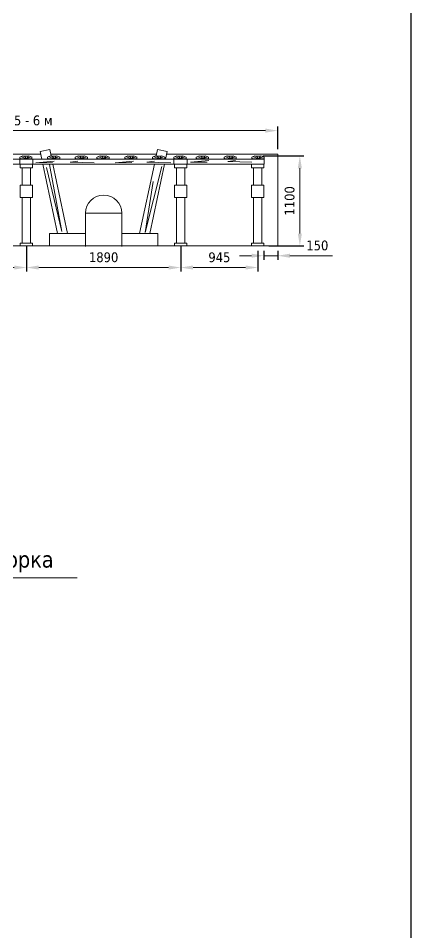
# Model space of a CAD drawing. Header units: millimetres. Extents: x 2161 to 3506, y -1213 to -250.
# Drawn here: x 2424 to 2472.1, y -587.4 to -475.3 of the extents above; entities that cross this region are included whole.
import ezdxf

# ---------------------------------------------------------------- set-up
doc = ezdxf.new("R2010")
doc.units = ezdxf.units.MM
doc.styles.add('стиль', font='TAHOMA.TTF')
doc.dimstyles.new('Копия DIN', dxfattribs={"dimtxt": 2, "dimasz": 2.5, "dimexe": 0.5, "dimexo": 0.625, "dimtad": 0, "dimdec": 0, "dimlfac": 100, "dimzin": 4, "dimdsep": 46, "dimtxsty": 'стиль', "dimcen": 2.5, "dimclre": 256, "dimclrt": 256, "dimadec": 0, "dimazin": 2, "dimtfac": 1, "dimtdec": 0, "dimtmove": 0, "dimatfit": 3, "dimfxl": 0, "dimtvp": 1, "dimtolj": 1, "dimtzin": 0, "dimlwd": 0, "dimarcsym": 0})

# ---------------------------------------------------------------- blocks, each defined once
blk = doc.blocks.new('*D477')
at = {"linetype": 'ByBlock', "lineweight": -2}
for p, q in [((2454.11, -503.81), (2454.11, -504.91)), ((2455.81, -503.81), (2455.81, -504.91))]:
    blk.add_line(p, q, dxfattribs=at)
at = {"color": 0, "linetype": 'ByBlock', "lineweight": 0}
for p, q in [((2452.61, -504.41), (2451.11, -504.41)), ((2454.11, -504.41), (2455.81, -504.41)), ((2457.31, -504.41), (2462.51, -504.41))]:
    blk.add_line(p, q, dxfattribs=at)
at = {"color": 0, "lineweight": -2}
for points in [[(2452.61, -504.16), (2452.61, -504.66), (2454.11, -504.41)], [(2457.31, -504.16), (2457.31, -504.66), (2455.81, -504.41)]]:
    blk.add_solid(points, dxfattribs=at)
at = {"layer": 'Defpoints', "color": 0, "lineweight": -2}
for p in [(2454.11, -503.19), (2455.81, -503.19), (2455.81, -504.41)]:
    blk.add_point(p, dxfattribs=at)
at = {"lineweight": 15, "insert": (2460.66, -503.16), "char_height": 1.2, "attachment_point": 5, "style": 'стиль'}
blk.add_mtext('\\A1;150', dxfattribs=at)
blk = doc.blocks.new('*D410')
at = {"linetype": 'ByBlock', "lineweight": -2}
for p, q in [((2415.58, -503.81), (2415.58, -506.36)), ((2425.03, -503.81), (2425.03, -506.36))]:
    blk.add_line(p, q, dxfattribs=at)
at = {"color": 0, "linetype": 'ByBlock', "lineweight": 0}
blk.add_line((2417.08, -505.86), (2423.53, -505.86), dxfattribs=at)
at = {"color": 0, "lineweight": -2}
for points in [[(2417.08, -505.61), (2417.08, -506.11), (2415.58, -505.86)], [(2423.53, -505.61), (2423.53, -506.11), (2425.03, -505.86)]]:
    blk.add_solid(points, dxfattribs=at)
at = {"layer": 'Defpoints', "color": 0, "lineweight": -2}
for p in [(2415.58, -503.18), (2425.03, -503.18), (2425.03, -505.86)]:
    blk.add_point(p, dxfattribs=at)
at = {"lineweight": 15, "insert": (2420.31, -504.61), "char_height": 1.2, "attachment_point": 5, "style": 'стиль'}
blk.add_mtext('\\A1;945', dxfattribs=at)
blk = doc.blocks.new('*D411')
at = {"linetype": 'ByBlock', "lineweight": -2}
for p, q in [((2425.03, -503.28), (2425.03, -506.36)), ((2443.93, -503.28), (2443.93, -506.36))]:
    blk.add_line(p, q, dxfattribs=at)
at = {"color": 0, "linetype": 'ByBlock', "lineweight": 0}
blk.add_line((2426.53, -505.86), (2442.43, -505.86), dxfattribs=at)
at = {"color": 0, "lineweight": -2}
for points in [[(2426.53, -505.61), (2426.53, -506.11), (2425.03, -505.86)], [(2442.43, -505.61), (2442.43, -506.11), (2443.93, -505.86)]]:
    blk.add_solid(points, dxfattribs=at)
at = {"layer": 'Defpoints', "color": 0, "lineweight": -2}
for p in [(2425.03, -502.65), (2443.93, -502.65), (2443.93, -505.86)]:
    blk.add_point(p, dxfattribs=at)
at = {"lineweight": 15, "insert": (2434.48, -504.61), "char_height": 1.2, "attachment_point": 5, "style": 'стиль'}
blk.add_mtext('\\A1;1890', dxfattribs=at)
blk = doc.blocks.new('*D412')
at = {"linetype": 'ByBlock', "lineweight": -2}
for p, q in [((2443.93, -503.81), (2443.93, -506.36)), ((2453.38, -503.81), (2453.38, -506.36))]:
    blk.add_line(p, q, dxfattribs=at)
at = {"color": 0, "linetype": 'ByBlock', "lineweight": 0}
blk.add_line((2445.43, -505.86), (2451.88, -505.86), dxfattribs=at)
at = {"color": 0, "lineweight": -2}
for points in [[(2445.43, -505.61), (2445.43, -506.11), (2443.93, -505.86)], [(2451.88, -505.61), (2451.88, -506.11), (2453.38, -505.86)]]:
    blk.add_solid(points, dxfattribs=at)
at = {"layer": 'Defpoints', "color": 0, "lineweight": -2}
for p in [(2443.93, -503.18), (2453.38, -503.18), (2453.38, -505.86)]:
    blk.add_point(p, dxfattribs=at)
at = {"lineweight": 15, "insert": (2448.66, -504.61), "char_height": 1.2, "attachment_point": 5, "style": 'стиль'}
blk.add_mtext('\\A1;945', dxfattribs=at)
blk = doc.blocks.new('*D478')
at = {"linetype": 'ByBlock', "lineweight": -2}
for p, q in [((2453.98, -492.19), (2459.02, -492.19)), ((2454.73, -503.19), (2459.02, -503.19))]:
    blk.add_line(p, q, dxfattribs=at)
at = {"color": 0, "linetype": 'ByBlock', "lineweight": 0}
blk.add_line((2458.52, -501.69), (2458.52, -493.69), dxfattribs=at)
at = {"color": 0, "lineweight": -2}
for points in [[(2458.27, -493.69), (2458.77, -493.69), (2458.52, -492.19)], [(2458.27, -501.69), (2458.77, -501.69), (2458.52, -503.19)]]:
    blk.add_solid(points, dxfattribs=at)
at = {"layer": 'Defpoints', "color": 0, "lineweight": -2}
for p in [(2453.36, -492.19), (2458.52, -492.19), (2454.11, -503.19)]:
    blk.add_point(p, dxfattribs=at)
at = {"lineweight": 0, "insert": (2457.27, -497.69), "char_height": 1.2, "attachment_point": 5, "rotation": 90, "style": 'стиль'}
blk.add_mtext('\\A1;1100', dxfattribs=at)
blk = doc.blocks.new('з0.15')
at = {"color": 7, "lineweight": 15}
for p, q in [((4546.21, -853.81), (4546.93, -853.81)), ((4545.83, -854.21), (4545.83, -853.94)), ((4547.33, -854.21), (4547.33, -853.96))]:
    blk.add_line(p, q, dxfattribs=at)
for points in [[(4546.86, -853.89), (4546.64, -854.16), (4546.41, -853.84)], [(4547.19, -853.91), (4546.62, -854.17), (4545.91, -854.1)], [(4546.03, -853.92), (4546.63, -854.17), (4547.29, -854.1)]]:
    blk.add_lwpolyline(points, dxfattribs=at)
for centre, radius, start, end in [((4546.45, -855.05), 1.27, 101.1482, 119.1422), ((4546.7, -855.03), 1.25, 59.5062, 79.1879)]:
    blk.add_arc(centre, radius, start, end, dxfattribs=at)
blk = doc.blocks.new('*D479')
at = {"linetype": 'ByBlock', "lineweight": -2}
for p, q in [((2395.91, -491.35), (2395.91, -488.58)), ((2455.81, -491.35), (2455.81, -488.58))]:
    blk.add_line(p, q, dxfattribs=at)
at = {"color": 0, "linetype": 'ByBlock', "lineweight": 0}
blk.add_line((2454.31, -489.08), (2397.41, -489.08), dxfattribs=at)
at = {"color": 0, "lineweight": -2}
for points in [[(2397.41, -488.83), (2397.41, -489.33), (2395.91, -489.08)], [(2454.31, -488.83), (2454.31, -489.33), (2455.81, -489.08)]]:
    blk.add_solid(points, dxfattribs=at)
at = {"layer": 'Defpoints', "color": 0, "lineweight": -2}
for p in [(2395.91, -489.08), (2395.91, -491.98), (2455.81, -491.98)]:
    blk.add_point(p, dxfattribs=at)
at = {"lineweight": 0, "insert": (2425.86, -487.84), "char_height": 1.2, "attachment_point": 5, "style": 'стиль'}
blk.add_mtext('\\A1;5 - 6 м', dxfattribs=at)

msp = doc.modelspace()

# ---------------------------------------------------------------- linework, layer by layer
at = {"linetype": 'ByBlock', "lineweight": -2}
msp.add_line((2472.102, -250.239), (2472.102, -699.433), dxfattribs=at)
at = {"color": 7, "lineweight": 0}
for p, q in [((2427.876, -491.379), (2426.702, -491.629)), ((2426.702, -491.629), (2426.906, -492.59)), ((2428.048, -492.19), (2427.876, -491.379)), ((2441.085, -491.379), (2440.913, -492.19)), ((2442.259, -491.629), (2441.085, -491.379)), ((2442.055, -492.59), (2442.259, -491.629)), ((2455.809, -503.19), (2455.809, -491.977)), ((2427.034, -493.19), (2428.841, -501.69)), ((2430.068, -501.69), (2428.261, -493.19)), ((2440.701, -493.19), (2438.894, -501.69)), ((2440.121, -501.69), (2441.927, -493.19))]:
    msp.add_line(p, q, dxfattribs=at)
at = {"color": 7, "lineweight": 15}
for p, q in [((2395.909, -491.977), (2426.776, -491.977)), ((2396.659, -492.59), (2453.359, -492.59)), ((2428.003, -491.977), (2440.959, -491.977)), ((2442.185, -491.977), (2455.809, -491.977)), ((2424.509, -493.65), (2424.509, -495.771)), ((2425.509, -493.65), (2425.509, -495.771)), ((2443.409, -493.65), (2443.409, -495.771)), ((2444.409, -493.65), (2444.409, -495.771)), ((2452.859, -493.65), (2452.859, -495.771)), ((2453.859, -493.65), (2453.859, -495.771)), ((2424.509, -497.266), (2424.509, -502.857)), ((2425.509, -497.266), (2425.509, -502.857)), ((2443.409, -497.266), (2443.409, -502.857)), ((2444.409, -497.266), (2444.409, -502.857)), ((2452.859, -497.266), (2452.859, -502.857)), ((2453.859, -497.266), (2453.859, -502.857)), ((2432.251, -503.277), (2432.251, -499.205)), ((2432.251, -499.205), (2436.711, -499.205)), ((2436.711, -503.277), (2436.711, -499.205)), ((2427.841, -503.19), (2427.841, -501.69)), ((2432.251, -501.69), (2427.841, -501.69)), ((2441.121, -501.69), (2436.711, -501.69)), ((2441.121, -503.19), (2441.121, -501.69)), ((2395.212, -503.19), (2455.809, -503.19)), ((2434.481, -503.19), (2427.841, -503.19)), ((2441.121, -503.19), (2434.481, -503.19))]:
    msp.add_line(p, q, dxfattribs=at)
for points in [[(2414.745, -492.59), (2414.745, -493.19), (2425.804, -493.19), (2425.804, -492.59), (2414.745, -492.59)], [(2424.207, -492.59), (2424.207, -493.19), (2444.716, -493.19), (2444.717, -492.59), (2424.207, -492.59)], [(2428.407, -492.804), (2426.154, -493.019), (2428.206, -493.004)], [(2433.34, -493.019), (2430.383, -492.961), (2431.331, -492.818)], [(2438.147, -492.804), (2435.894, -493.019), (2437.946, -493.004)], [(2442.728, -493.019), (2439.77, -492.961), (2440.718, -492.818)], [(2443.078, -492.59), (2443.078, -493.19), (2454.138, -493.19), (2454.138, -492.59), (2443.078, -492.59)], [(2447.377, -492.725), (2445.123, -492.941), (2447.176, -492.926)], [(2452.646, -492.941), (2449.688, -492.883), (2450.636, -492.74)], [(2424.259, -493.194), (2424.259, -493.65), (2425.759, -493.65), (2425.759, -493.194), (2424.259, -493.194)], [(2427.478, -493.58), (2429.356, -501.44), (2427.859, -493.251)], [(2441.608, -493.479), (2439.554, -501.567), (2440.568, -495.33)], [(2443.159, -493.194), (2443.159, -493.65), (2444.659, -493.65), (2444.659, -493.194), (2443.159, -493.194)], [(2452.609, -493.194), (2452.609, -493.65), (2454.109, -493.65), (2454.109, -493.194), (2452.609, -493.194)], [(2424.259, -495.771), (2424.258, -497.266), (2425.759, -497.266), (2425.759, -495.771), (2424.259, -495.771)], [(2443.159, -495.771), (2443.158, -497.266), (2444.659, -497.266), (2444.659, -495.771), (2443.159, -495.771)], [(2452.609, -495.771), (2452.608, -497.266), (2454.109, -497.266), (2454.109, -495.771), (2452.609, -495.771)]]:
    msp.add_lwpolyline(points, dxfattribs=at)
at = {"color": 7, "lineweight": 15, "ltscale": 0.4}
for points in [[(2424.259, -502.857), (2424.259, -503.19), (2425.759, -503.19), (2425.759, -502.857), (2424.259, -502.857)], [(2443.159, -502.857), (2443.159, -503.19), (2444.659, -503.19), (2444.659, -502.857), (2443.159, -502.857)], [(2452.609, -502.857), (2452.609, -503.19), (2454.109, -503.19), (2454.109, -502.857), (2452.609, -502.857)]]:
    msp.add_lwpolyline(points, dxfattribs=at)
at = {"color": 7, "lineweight": 15}
msp.add_arc((2434.481, -499.205), 2.23, 0, 180, dxfattribs=at)

# ---------------------------------------------------------------- block references
for p in [(-2121.626, 361.616), (-2118.226, 361.616), (-2114.826, 361.616), (-2112.163, 361.616), (-2108.763, 361.616), (-2105.363, 361.616), (-2102.755, 361.616), (-2099.995, 361.616), (-2096.595, 361.616), (-2093.195, 361.616)]:
    msp.add_blockref('з0.15', p, dxfattribs=at)

# ---------------------------------------------------------------- texts
at = {"color": 7, "insert": (2387.063, -540.628), "char_height": 2, "width": 79.3281, "attachment_point": 1, "style": 'стиль'}
msp.add_mtext('{\\W9.8982;    }распорка', dxfattribs=at)

# ---------------------------------------------------------------- dimensions: what is measured, and where the dimension line sits
at = {"color": 7, "lineweight": 0}
dim = msp.add_linear_dim(base=(2395.909, -489.083), p1=(2455.809, -491.977), p2=(2395.909, -491.977), text='5 - 6 м', dimstyle='Копия DIN', override={"dimtxt": 1.2, "dimasz": 1.5}, dxfattribs=at)
dim.commit()
dim.dimension.update_dxf_attribs({"geometry": '*D479', "text_midpoint": (2425.859, -489.083), "dimtype": 160})
dim = msp.add_linear_dim(base=(2458.524, -492.19), p1=(2454.109, -503.19), p2=(2453.359, -492.19), angle=90, dimstyle='Копия DIN', override={"dimtxt": 1.2, "dimasz": 1.5}, dxfattribs=at)
dim.commit()
dim.dimension.update_dxf_attribs({"geometry": '*D478', "text_midpoint": (2457.275, -497.69)})
at = {"color": 7, "lineweight": 15}
for base, p1, p2, picture, middle in [((2443.931, -505.863), (2425.031, -502.652), (2443.931, -502.652), '*D411', (2434.481, -504.608)), ((2425.031, -505.863), (2415.581, -503.181), (2425.031, -503.181), '*D410', (2420.306, -504.614)), ((2453.381, -505.863), (2443.931, -503.181), (2453.381, -503.181), '*D412', (2448.656, -504.614))]:
    dim = msp.add_linear_dim(base=base, p1=p1, p2=p2, dimstyle='Копия DIN', override={"dimtxt": 1.2, "dimasz": 1.5}, dxfattribs=at)
    dim.commit()
    dim.dimension.update_dxf_attribs({"geometry": picture, "text_midpoint": middle})
dim = msp.add_linear_dim(base=(2455.809, -504.411), p1=(2454.109, -503.19), p2=(2455.809, -503.19), text='150', dimstyle='Копия DIN', override={"dimtxt": 1.2, "dimasz": 1.5}, dxfattribs=at)
dim.commit()
dim.dimension.update_dxf_attribs({"geometry": '*D477', "text_midpoint": (2460.661, -503.162)})

# ---------------------------------------------------------------- leaders
at = {"color": 7, "lineweight": 0}
msp.add_leader([(2411.735, -551.695), (2420.687, -543.899), (2431.221, -543.899)], dimstyle='Копия DIN', override={"dimtxt": 1.2, "dimasz": 1.5, "dimgap": 0.625, "dimtad": 0}, dxfattribs=at)

doc.saveas('drawing.dxf')
